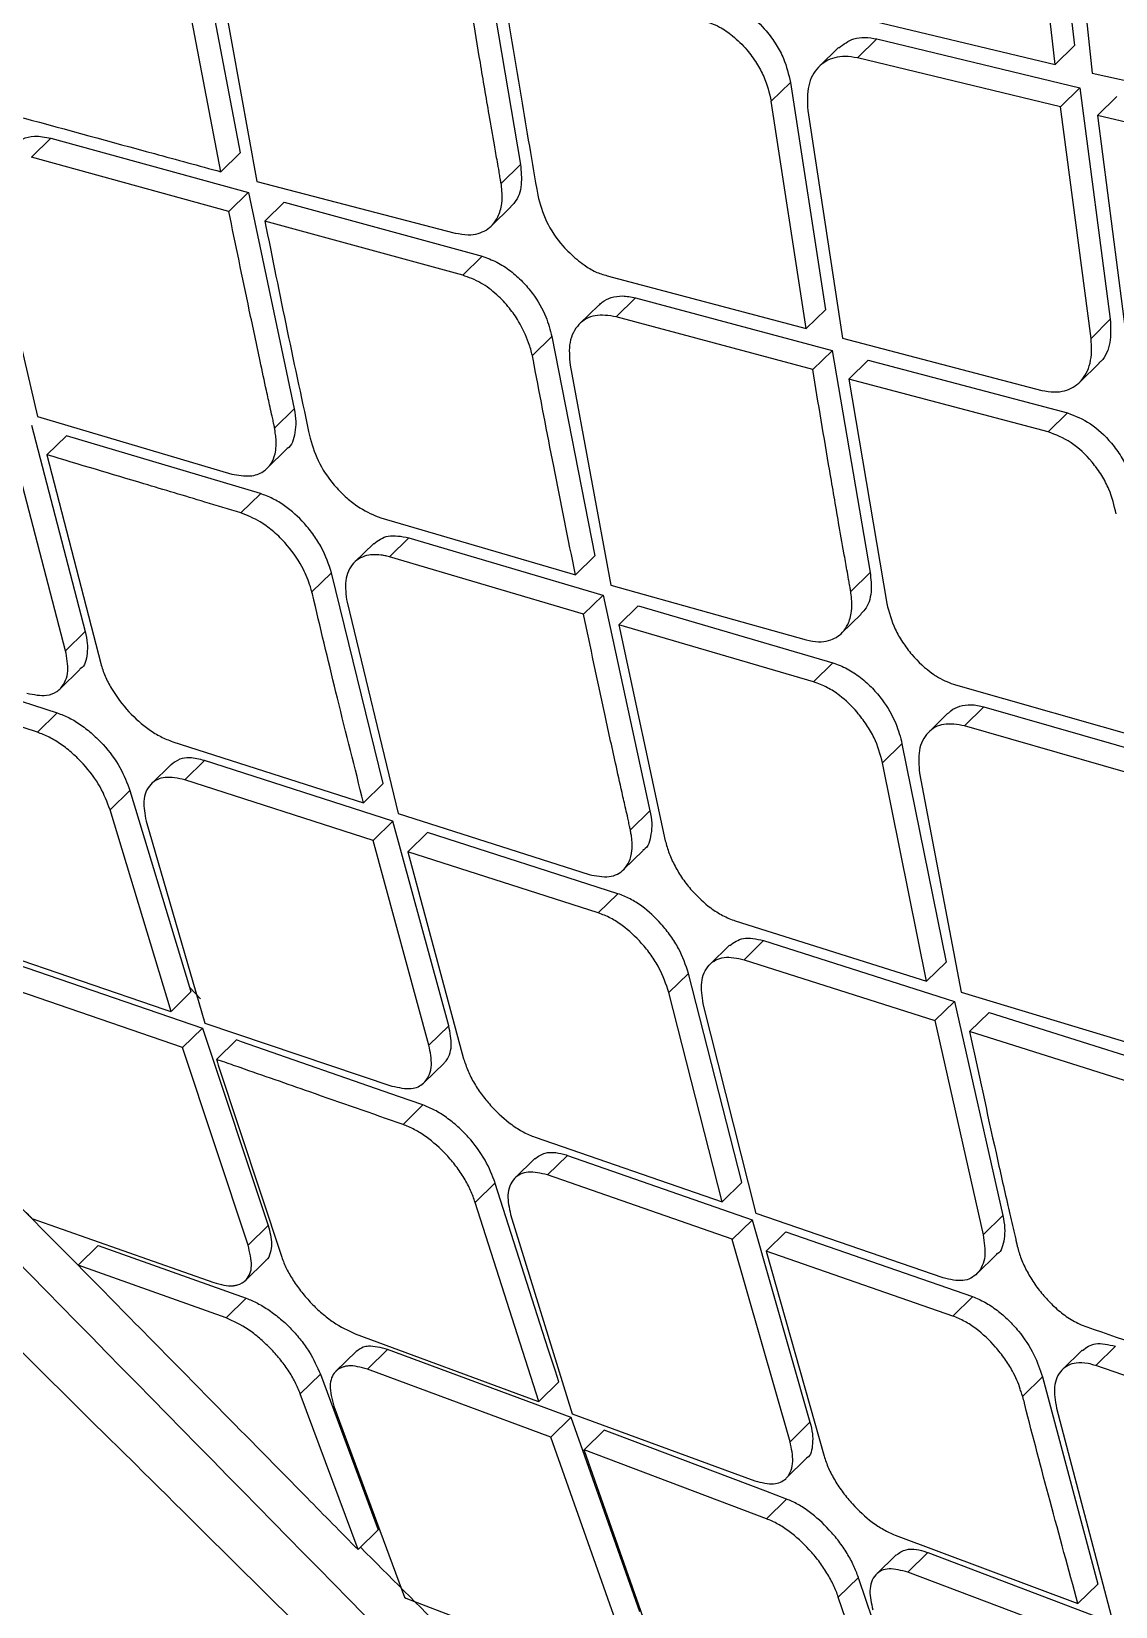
# Model space of a CAD drawing. Extents: x 525 to 613, y 487 to 635.
# Drawn here: x 602.229 to 602.951, y 576.51 to 577.558 of the extents above; entities that cross this region are included whole.
import ezdxf

# ---------------------------------------------------------------- set-up
doc = ezdxf.new("R2010")
doc.units = 0
doc.header["$MEASUREMENT"] = 0
doc.layers.add('1', color=4, linetype='Continuous')
doc.layers.add('STD TEST', color=3, linetype='Continuous')

# ---------------------------------------------------------------- blocks, each defined once
blk = doc.blocks.new('2023 VANGUARD')
at = {"layer": '1', "color": 3, "linetype": 'Continuous', "lineweight": 25}
for p, q in [((33.9455, -14.9858), (33.9638, -15.1419)), ((33.951, -15.1545), (33.9326, -14.9984)), ((33.9589, -15.0037), (33.9756, -15.1603)), ((33.3802, -15.0668), (33.4083, -15.2134)), ((33.5699, -15.0732), (33.5949, -15.2212)), ((33.3954, -15.226), (33.3673, -15.0794)), ((33.3928, -15.0855), (33.4194, -15.2325)), ((33.8154, -15.1223), (33.9509, -15.1545)), ((33.8192, -15.1502), (33.8321, -15.1376)), ((33.8321, -15.1376), (33.9673, -15.1701)), ((33.8066, -15.1433), (33.7938, -15.1559)), ((33.951, -15.1545), (33.9638, -15.1419)), ((33.9544, -15.1827), (33.8192, -15.1502)), ((33.9756, -15.1603), (34.112, -15.1904)), ((33.7618, -15.1791), (33.7747, -15.1666)), ((33.7747, -15.1665), (33.798, -15.3178)), ((33.9544, -15.1827), (33.9673, -15.1701)), ((33.9673, -15.1701), (33.9876, -15.3242)), ((33.7851, -15.3304), (33.7618, -15.1791)), ((33.9791, -15.1885), (33.992, -15.1759)), ((33.7862, -15.1852), (33.8092, -15.3368)), ((33.9748, -15.3369), (33.9544, -15.1827)), ((34.1149, -15.2204), (33.9791, -15.1885)), ((33.9791, -15.1885), (33.9991, -15.343)), ((33.2693, -15.2162), (33.2822, -15.2036)), ((33.2822, -15.2036), (33.4137, -15.2397)), ((33.4007, -15.2524), (33.2693, -15.2162)), ((33.3954, -15.226), (33.4083, -15.2134)), ((33.582, -15.2338), (33.5949, -15.2212)), ((33.4194, -15.2325), (33.5515, -15.2668)), ((33.4007, -15.2524), (33.4136, -15.2398)), ((33.4137, -15.2397), (33.4442, -15.3839)), ((33.2402, -15.2473), (33.2733, -15.389)), ((33.4247, -15.2589), (33.4376, -15.2463)), ((33.4376, -15.2463), (33.5693, -15.2822)), ((33.5755, -15.262), (33.5885, -15.2493)), ((33.5564, -15.2949), (33.4247, -15.2589)), ((33.5564, -15.2949), (33.5692, -15.2823)), ((33.6526, -15.2952), (33.7851, -15.3304)), ((33.647, -15.3147), (33.6342, -15.3272)), ((33.6586, -15.3225), (33.6715, -15.3099)), ((33.6715, -15.3099), (33.8024, -15.345)), ((33.7851, -15.3304), (33.798, -15.3178)), ((33.7895, -15.3577), (33.6586, -15.3225)), ((33.9876, -15.3242), (33.9748, -15.3369)), ((33.6157, -15.3357), (33.6028, -15.3483)), ((33.6157, -15.3357), (33.6444, -15.4817)), ((33.8092, -15.3368), (33.9421, -15.3715)), ((33.7895, -15.3577), (33.8024, -15.3451)), ((33.8024, -15.345), (33.8277, -15.4927)), ((33.6279, -15.3548), (33.655, -15.5012)), ((33.8136, -15.3641), (33.8265, -15.3515)), ((33.8265, -15.3515), (33.9591, -15.3865)), ((33.9671, -15.3662), (33.9801, -15.3535)), ((33.9462, -15.3991), (33.8136, -15.3641)), ((33.8136, -15.3641), (33.8388, -15.5134)), ((33.2733, -15.389), (33.4027, -15.4272)), ((33.4312, -15.3966), (33.4442, -15.3839)), ((33.9462, -15.3991), (33.9591, -15.3865)), ((33.2692, -15.3947), (33.305, -15.532)), ((33.2796, -15.4144), (33.2926, -15.4017)), ((33.4217, -15.4402), (33.2926, -15.4017)), ((33.292, -15.5448), (33.2562, -15.4075)), ((33.4263, -15.4233), (33.4391, -15.4107)), ((33.2796, -15.4144), (33.3155, -15.5534)), ((33.4087, -15.453), (33.4217, -15.4403)), ((33.5018, -15.4563), (33.6315, -15.4943)), ((33.4972, -15.4734), (33.4842, -15.4861)), ((33.5076, -15.4823), (33.5205, -15.4696)), ((33.5205, -15.4696), (33.6498, -15.5079)), ((33.6369, -15.5206), (33.5076, -15.4823)), ((33.6315, -15.4943), (33.6444, -15.4817)), ((33.469, -15.4929), (33.456, -15.5056)), ((33.5035, -15.6332), (33.469, -15.4929)), ((33.8148, -15.5053), (33.8277, -15.4927)), ((33.655, -15.5012), (33.785, -15.5376)), ((33.4794, -15.5126), (33.5135, -15.6533)), ((33.6369, -15.5206), (33.6498, -15.508)), ((33.6499, -15.5079), (33.6811, -15.6514)), ((33.6733, -15.5149), (33.6604, -15.5275)), ((33.6734, -15.5149), (33.8029, -15.5529)), ((33.79, -15.5656), (33.6604, -15.5275)), ((33.6604, -15.5275), (33.6913, -15.6713)), ((33.8086, -15.5332), (33.8217, -15.5204)), ((33.292, -15.5448), (33.305, -15.532)), ((33.1598, -15.5452), (33.2864, -15.5862)), ((33.2732, -15.5991), (33.1467, -15.5581)), ((33.2883, -15.5702), (33.3014, -15.5574)), ((33.79, -15.5656), (33.8029, -15.5529)), ((33.8845, -15.5676), (34.015, -15.6047)), ((33.2733, -15.599), (33.2864, -15.5862)), ((33.8795, -15.5865), (33.8667, -15.5991)), ((33.8906, -15.5948), (33.9035, -15.5822)), ((33.9035, -15.5822), (34.0324, -15.6193)), ((34.0195, -15.632), (33.8906, -15.5948)), ((33.3634, -15.6054), (33.4904, -15.646)), ((33.836, -15.6195), (33.8489, -15.6068)), ((33.8489, -15.6068), (33.8783, -15.7521)), ((33.3622, -15.6206), (33.3491, -15.6335)), ((33.3714, -15.6307), (33.3845, -15.6179)), ((33.51, -15.6584), (33.3845, -15.6179)), ((33.8653, -15.7649), (33.836, -15.6195)), ((33.4969, -15.6712), (33.3714, -15.6307)), ((33.8606, -15.6264), (33.8884, -15.7721)), ((33.3348, -15.6378), (33.3216, -15.6507)), ((33.3348, -15.6378), (33.3745, -15.7689)), ((33.4904, -15.646), (33.5035, -15.6332)), ((33.3622, -15.785), (33.3216, -15.6507)), ((33.5135, -15.6533), (33.6406, -15.6938)), ((33.6811, -15.6514), (33.6681, -15.6641)), ((33.3456, -15.6582), (33.3848, -15.7928)), ((33.4969, -15.6712), (33.51, -15.6584)), ((33.5471, -15.7945), (33.51, -15.6584)), ((33.5339, -15.8074), (33.4969, -15.6712)), ((33.5199, -15.6786), (33.533, -15.6658)), ((33.6598, -15.7066), (33.533, -15.6658)), ((33.6467, -15.7194), (33.5199, -15.6786)), ((33.5199, -15.6786), (33.557, -15.8164)), ((33.6634, -15.6905), (33.6765, -15.6778)), ((33.6467, -15.7194), (33.6597, -15.7066)), ((33.3004, -15.9538), (33.0641, -15.7175)), ((33.7379, -15.7247), (33.8653, -15.7649)), ((33.2373, -15.7424), (33.3581, -15.7836)), ((33.734, -15.7409), (33.721, -15.7537)), ((33.7438, -15.7505), (33.7568, -15.7377)), ((33.7568, -15.7377), (33.8838, -15.7783)), ((33.2585, -15.7532), (33.3832, -15.7961)), ((33.7438, -15.7505), (33.8708, -15.791)), ((33.8653, -15.7649), (33.8783, -15.7521)), ((33.3699, -15.809), (33.2452, -15.7662)), ((33.6936, -15.7724), (33.7067, -15.7596)), ((33.7423, -15.8987), (33.7067, -15.7596)), ((33.3755, -15.772), (33.3622, -15.7849)), ((33.3745, -15.7689), (33.3755, -15.772)), ((33.3818, -15.7765), (33.3745, -15.7689)), ((33.7292, -15.9116), (33.6936, -15.7724)), ((33.8838, -15.7783), (33.8708, -15.791)), ((33.8839, -15.7783), (33.916, -15.9208)), ((33.8884, -15.7721), (34.0162, -15.8107)), ((33.3581, -15.7836), (33.3621, -15.785)), ((33.7518, -15.9194), (33.7166, -15.7798)), ((33.8939, -15.7983), (33.9069, -15.7856)), ((33.907, -15.7856), (34.0343, -15.8258)), ((33.3699, -15.809), (33.3832, -15.7961)), ((33.3832, -15.7961), (33.4268, -15.9274)), ((33.3848, -15.7928), (33.5093, -15.8346)), ((33.5339, -15.8074), (33.5471, -15.7945)), ((33.8708, -15.791), (33.903, -15.9336)), ((34.0213, -15.8386), (33.8939, -15.7983)), ((33.4135, -15.9405), (33.3699, -15.809)), ((33.4058, -15.8039), (33.3925, -15.8169)), ((33.4091, -15.8051), (33.4058, -15.8039)), ((33.5137, -15.8416), (33.4091, -15.8051)), ((33.3937, -15.8207), (33.4359, -15.9485)), ((33.5308, -15.8322), (33.544, -15.8193)), ((33.5299, -15.8472), (33.5137, -15.8416)), ((33.5167, -15.8602), (33.5299, -15.8472)), ((33.6046, -15.8686), (33.7292, -15.9116)), ((33.6044, -15.8829), (33.5912, -15.8959)), ((33.6129, -15.8937), (33.6261, -15.8808)), ((33.6261, -15.8808), (33.7491, -15.9237)), ((33.7359, -15.9366), (33.6129, -15.8938)), ((33.5647, -15.9121), (33.578, -15.8991)), ((33.6133, -16.0098), (33.5781, -15.8994)), ((33.7292, -15.9116), (33.7423, -15.8988)), ((33.6071, -16.0446), (33.5647, -15.9121)), ((33.2696, -15.9228), (33.3906, -15.9655)), ((33.5883, -15.9201), (33.6292, -16.0529)), ((33.7491, -15.9238), (33.7359, -15.9367)), ((33.7491, -15.9237), (33.7876, -16.0584)), ((33.8764, -15.9623), (33.7518, -15.9194)), ((33.916, -15.9208), (33.903, -15.9336)), ((33.4135, -15.9405), (33.4268, -15.9274)), ((33.7585, -15.9445), (33.7716, -15.9316)), ((33.7716, -15.9316), (33.8959, -15.9748)), ((33.3004, -15.9539), (33.3137, -15.9408)), ((33.3137, -15.9408), (33.4123, -15.9759)), ((33.7744, -16.0714), (33.7359, -15.9367)), ((33.7585, -15.9445), (33.797, -16.0809)), ((33.8827, -15.9877), (33.7585, -15.9445)), ((33.8987, -15.9596), (33.9118, -15.9468)), ((33.3989, -15.989), (33.3004, -15.9539)), ((33.4117, -15.964), (33.4251, -15.9509)), ((33.4123, -15.9759), (33.3989, -15.989)), ((33.8827, -15.9877), (33.8959, -15.9749)), ((33.4848, -15.9995), (33.6063, -16.0443)), ((33.6182, -16.0245), (33.6133, -16.0098)), ((33.978, -16.0207), (33.9911, -16.0078)), ((33.4854, -16.0113), (33.472, -16.0244)), ((33.493, -16.0231), (33.5064, -16.01)), ((33.6286, -16.0553), (33.5064, -16.01)), ((33.9688, -16.0104), (33.9557, -16.0233)), ((33.4483, -16.0396), (33.4617, -16.0264)), ((33.4617, -16.0264), (33.5002, -16.13)), ((33.6152, -16.0684), (33.493, -16.0231)), ((33.6205, -16.0315), (33.6182, -16.0245)), ((33.9424, -16.0282), (33.9293, -16.0411)), ((33.9424, -16.0282), (33.9794, -16.1661)), ((34.1026, -16.0636), (33.978, -16.0207)), ((33.4867, -16.1432), (33.4483, -16.0396)), ((33.6071, -16.0446), (33.6205, -16.0315)), ((33.4706, -16.0477), (33.5177, -16.1748)), ((33.6063, -16.0443), (33.6071, -16.0446)), ((33.9518, -16.049), (33.9882, -16.1873)), ((33.6152, -16.0684), (33.6285, -16.0553)), ((33.6743, -16.1846), (33.6286, -16.0552)), ((33.6292, -16.0529), (33.751, -16.0974)), ((33.7744, -16.0714), (33.7876, -16.0584)), ((33.6608, -16.1978), (33.6152, -16.0684)), ((33.6506, -16.0636), (33.6372, -16.0767)), ((33.6578, -16.0663), (33.6506, -16.0636)), ((33.7583, -16.1043), (33.6578, -16.0663)), ((33.6374, -16.0772), (33.6372, -16.0767)), ((33.7587, -16.1227), (33.6372, -16.0767)), ((33.6374, -16.0772), (33.6827, -16.2063)), ((33.7718, -16.0957), (33.7852, -16.0826)), ((33.7721, -16.1096), (33.7583, -16.1043)), ((33.7587, -16.1227), (33.7721, -16.1096)), ((33.4867, -16.1432), (33.5001, -16.13)), ((33.8443, -16.1335), (33.9661, -16.1791)), ((33.8528, -16.1583), (33.8662, -16.1452)), ((33.8662, -16.1452), (33.9864, -16.1908)), ((33.8451, -16.1467), (33.8318, -16.1597)), ((33.8199, -16.1617), (33.8065, -16.1748)), ((33.8202, -16.1627), (33.8199, -16.1617)), ((33.8572, -16.2714), (33.8202, -16.1627)), ((33.9731, -16.2038), (33.8528, -16.1583)), ((33.9661, -16.1791), (33.9794, -16.1661)), ((33.5177, -16.1748), (33.5185, -16.1756)), ((33.5185, -16.1756), (33.6393, -16.2215)), ((33.8501, -16.3029), (33.8065, -16.1748))]:
    blk.add_line(p, q, dxfattribs=at)
for points, knots in [([(26.8663, -9.7116), (26.937, -9.7812), (27.0812, -9.923), (27.2872, -10.1253), (27.4722, -10.3069), (27.6216, -10.4534), (27.7474, -10.5767), (27.8647, -10.6918), (27.9896, -10.8141), (28.1434, -10.965), (28.3305, -11.1483), (28.5539, -11.3673), (28.7978, -11.6064), (29.1727, -11.974), (29.664, -12.4562), (30.258, -13.0407), (30.9241, -13.6973), (31.6654, -14.4298), (32.3021, -15.0605), (32.756, -15.5099), (33.0391, -15.7902), (33.347, -16.0949), (33.6662, -16.4106), (33.8829, -16.6245), (33.9883, -16.7285)], [0, 0, 0, 0, 0.029767, 0.060688, 0.086611, 0.107534, 0.123455, 0.139475, 0.15683, 0.175896, 0.204115, 0.235405, 0.26976, 0.306593, 0.392938, 0.476282, 0.556631, 0.673578, 0.789035, 0.825555, 0.865273, 0.90861, 0.955567, 1, 1, 1, 1]), ([(33.9893, -16.6933), (33.9889, -16.6929), (33.9856, -16.6895), (33.9746, -16.6784), (33.9354, -16.6386), (33.7891, -16.4902), (33.2206, -15.9119), (32.0987, -14.7662), (31.072, -13.7471), (30.4807, -13.1602)], [0, 0, 0, 0, 0.000353, 0.002828, 0.009436, 0.033986, 0.128384, 0.498019, 1, 1, 1, 1]), ([(33.582, -15.2338), (33.5819, -15.2329), (33.5816, -15.2315), (33.5811, -15.2288), (33.5805, -15.2248), (33.5792, -15.2178), (33.577, -15.2052), (33.5732, -15.1832), (33.5663, -15.1425), (33.5607, -15.1084), (33.5571, -15.0858)], [0, 0, 0, 0, 0.017104, 0.030497, 0.054545, 0.09754, 0.174389, 0.310931, 0.545091, 1, 1, 1, 1]), ([(33.5815, -15.0919), (33.586, -15.1201), (33.5923, -15.1592), (33.6008, -15.209), (33.6045, -15.2307), (33.6064, -15.2416)], [0, 0, 0, 0, 0.562661, 0.781761, 1, 1, 1, 1]), ([(33.7289, -15.1125), (33.7292, -15.1125), (33.73, -15.1128), (33.7329, -15.1136), (33.7387, -15.116), (33.7482, -15.1217), (33.7578, -15.1307), (33.7652, -15.1411), (33.7715, -15.1527), (33.7734, -15.1612), (33.7747, -15.1665)], [0, 0, 0, 0, 0.014372, 0.042569, 0.140352, 0.293177, 0.500762, 0.644581, 0.775864, 1, 1, 1, 1]), ([(33.716, -15.1251), (33.7198, -15.1264), (33.7266, -15.1286), (33.7368, -15.1357), (33.7453, -15.1439), (33.7521, -15.1534), (33.7585, -15.1649), (33.7605, -15.1736), (33.7618, -15.1791)], [0, 0, 0, 0, 0.184609, 0.326069, 0.500033, 0.638532, 0.76817, 1, 1, 1, 1]), ([(33.8069, -15.1436), (33.81, -15.1412), (33.8149, -15.1373), (33.8241, -15.1362), (33.8294, -15.1371), (33.8321, -15.1376)], [0, 0, 0, 0, 0.461687, 0.729026, 1, 1, 1, 1]), ([(33.8192, -15.1502), (33.8165, -15.1497), (33.8112, -15.1488), (33.8019, -15.1501), (33.7924, -15.1556), (33.7855, -15.1681), (33.7859, -15.1795), (33.7862, -15.1852)], [0, 0, 0, 0, 0.13331, 0.261328, 0.500606, 0.747512, 1, 1, 1, 1]), ([(33.2637, -15.1901), (33.2928, -15.198), (33.3368, -15.21), (33.3807, -15.222), (33.3954, -15.226)], [0, 0, 0, 0, 0.664013, 1, 1, 1, 1]), ([(33.2588, -15.2084), (33.2602, -15.2069), (33.2633, -15.2035), (33.2716, -15.2017), (33.2785, -15.2029), (33.2822, -15.2036)], [0, 0, 0, 0, 0.272534, 0.605357, 1, 1, 1, 1]), ([(33.5949, -15.2212), (33.5953, -15.2258), (33.5962, -15.2355), (33.593, -15.2447), (33.5893, -15.2482), (33.5884, -15.2491)], [0, 0, 0, 0, 0.401733, 0.855727, 1, 1, 1, 1]), ([(33.5515, -15.2668), (33.5544, -15.2673), (33.5598, -15.2683), (33.5686, -15.2671), (33.5755, -15.2629), (33.5804, -15.2556), (33.5827, -15.2479), (33.5828, -15.2402), (33.5822, -15.2354), (33.582, -15.2338)], [0, 0, 0, 0, 0.145691, 0.274264, 0.501432, 0.626169, 0.791714, 0.930282, 1, 1, 1, 1]), ([(33.6064, -15.2416), (33.6079, -15.2474), (33.6111, -15.2592), (33.6214, -15.2741), (33.6307, -15.2831), (33.6381, -15.2887), (33.6447, -15.2929), (33.65, -15.2945), (33.6526, -15.2952)], [0, 0, 0, 0, 0.249215, 0.49895, 0.665392, 0.748854, 0.87491, 1, 1, 1, 1]), ([(33.4312, -15.3966), (33.4311, -15.3961), (33.431, -15.3953), (33.4306, -15.3939), (33.4302, -15.3917), (33.4293, -15.3879), (33.4278, -15.381), (33.4251, -15.3688), (33.4205, -15.3473), (33.4121, -15.3076), (33.4052, -15.2743), (33.4007, -15.2524)], [0, 0, 0, 0, 0.0096184, 0.0171074, 0.0305018, 0.0545539, 0.0975548, 0.174419, 0.3110274, 0.5463034, 1, 1, 1, 1]), ([(33.4247, -15.2589), (33.4296, -15.2833), (33.4394, -15.3317), (33.4497, -15.3796), (33.4548, -15.4034)], [0, 0, 0, 0, 0.502953, 1, 1, 1, 1]), ([(33.5693, -15.2822), (33.5725, -15.2834), (33.5789, -15.2856), (33.5881, -15.2916), (33.5962, -15.2988), (33.6047, -15.3088), (33.6121, -15.3216), (33.6146, -15.3313), (33.6157, -15.3357)], [0, 0, 0, 0, 0.160563, 0.310984, 0.451272, 0.581442, 0.810576, 1, 1, 1, 1]), ([(33.6028, -15.3483), (33.6021, -15.3455), (33.6, -15.3382), (33.5949, -15.327), (33.5874, -15.3162), (33.5789, -15.3072), (33.5682, -15.2991), (33.5604, -15.2963), (33.5564, -15.2949)], [0, 0, 0, 0, 0.123847, 0.331014, 0.466604, 0.623312, 0.80112, 1, 1, 1, 1]), ([(33.6472, -15.3149), (33.6479, -15.3141), (33.6501, -15.3118), (33.6553, -15.3095), (33.6628, -15.3082), (33.6685, -15.3093), (33.6715, -15.3099)], [0, 0, 0, 0, 0.121713, 0.399919, 0.692666, 1, 1, 1, 1]), ([(33.6586, -15.3225), (33.6537, -15.3218), (33.644, -15.3204), (33.6347, -15.3258), (33.6299, -15.3328), (33.6268, -15.3414), (33.6275, -15.3495), (33.6279, -15.3548)], [0, 0, 0, 0, 0.249498, 0.499195, 0.629277, 0.756242, 1, 1, 1, 1]), ([(33.9876, -15.3242), (33.9879, -15.3296), (33.9883, -15.3404), (33.9842, -15.3498), (33.9805, -15.3529), (33.98, -15.3533)], [0, 0, 0, 0, 0.453974, 0.926934, 1, 1, 1, 1]), ([(33.9421, -15.3715), (33.9448, -15.372), (33.9501, -15.373), (33.9593, -15.3718), (33.9686, -15.3664), (33.974, -15.3561), (33.9755, -15.3456), (33.975, -15.3398), (33.9748, -15.3369)], [0, 0, 0, 0, 0.136036, 0.264864, 0.50011, 0.746839, 0.872711, 1, 1, 1, 1]), ([(33.6315, -15.4943), (33.6266, -15.4703), (33.6172, -15.4238), (33.6082, -15.3766), (33.6038, -15.3535), (33.6037, -15.3531), (33.6034, -15.3515), (33.6032, -15.35), (33.6029, -15.3484), (33.6028, -15.3483), (33.6028, -15.3483), (33.6028, -15.3483)], [0, 0, 0, 0, 0.496888, 0.959878, 0.965951, 0.968106, 0.968368, 0.997832, 0.999363, 0.999924, 1, 1, 1, 1]), ([(33.8148, -15.5053), (33.8147, -15.5045), (33.8144, -15.503), (33.8139, -15.5003), (33.8132, -15.4964), (33.812, -15.4893), (33.8097, -15.4768), (33.8059, -15.4548), (33.7989, -15.4142), (33.7932, -15.3801), (33.7895, -15.3577)], [0, 0, 0, 0, 0.017087, 0.030465, 0.05449, 0.097448, 0.174249, 0.31076, 0.545379, 1, 1, 1, 1]), ([(33.4442, -15.3839), (33.4447, -15.3868), (33.4456, -15.3924), (33.4446, -15.4018), (33.4427, -15.4087), (33.4392, -15.4105), (33.439, -15.4106)], [0, 0, 0, 0, 0.254794, 0.501592, 0.970085, 1, 1, 1, 1]), ([(33.9591, -15.3865), (33.9642, -15.3885), (33.9745, -15.3925), (33.9869, -15.4042), (33.9949, -15.4153), (34.0011, -15.427), (34.0031, -15.4356), (34.0044, -15.4411)], [0, 0, 0, 0, 0.249716, 0.499286, 0.641156, 0.77203, 1, 1, 1, 1]), ([(33.4027, -15.4272), (33.4069, -15.428), (33.4148, -15.4294), (33.4236, -15.4262), (33.429, -15.4208), (33.4321, -15.4132), (33.4325, -15.4057), (33.4316, -15.3996), (33.4313, -15.3974), (33.4312, -15.3966)], [0, 0, 0, 0, 0.217149, 0.408058, 0.572656, 0.710894, 0.907606, 0.966764, 1, 1, 1, 1]), ([(33.9915, -15.4537), (33.9902, -15.4482), (33.9882, -15.4396), (33.982, -15.4279), (33.974, -15.4168), (33.9617, -15.4051), (33.9513, -15.4011), (33.9462, -15.3991)], [0, 0, 0, 0, 0.228429, 0.35919, 0.500717, 0.750178, 1, 1, 1, 1]), ([(33.4548, -15.4034), (33.4566, -15.4091), (33.4601, -15.4205), (33.4703, -15.4346), (33.4799, -15.4439), (33.49, -15.4515), (33.4972, -15.4545), (33.5018, -15.4564)], [0, 0, 0, 0, 0.249585, 0.499556, 0.637828, 0.767434, 1, 1, 1, 1]), ([(33.4087, -15.453), (33.4007, -15.4506), (33.3792, -15.4442), (33.3362, -15.4313), (33.3011, -15.4209), (33.2796, -15.4144)], [0, 0, 0, 0, 0.185472, 0.500001, 1, 1, 1, 1]), ([(33.469, -15.4929), (33.4672, -15.4873), (33.4645, -15.4789), (33.4574, -15.4679), (33.4495, -15.4579), (33.4399, -15.4494), (33.4298, -15.4432), (33.4244, -15.4412), (33.4217, -15.4402)], [0, 0, 0, 0, 0.246122, 0.372299, 0.500372, 0.730426, 0.860366, 1, 1, 1, 1]), ([(33.456, -15.5056), (33.4559, -15.5054), (33.4557, -15.5049), (33.4553, -15.5033), (33.4537, -15.498), (33.4491, -15.487), (33.44, -15.4744), (33.43, -15.4649), (33.4199, -15.4576), (33.413, -15.4547), (33.4087, -15.453)], [0, 0, 0, 0, 0.009122, 0.024533, 0.074527, 0.251182, 0.500258, 0.650088, 0.783386, 1, 1, 1, 1]), ([(33.4973, -15.4736), (33.5002, -15.4714), (33.5062, -15.467), (33.5156, -15.4687), (33.5205, -15.4696)], [0, 0, 0, 0, 0.481489, 1, 1, 1, 1]), ([(33.5076, -15.4823), (33.507, -15.4822), (33.5055, -15.4818), (33.5007, -15.4808), (33.4923, -15.4807), (33.4845, -15.4847), (33.4801, -15.4916), (33.4776, -15.4999), (33.4787, -15.5076), (33.4794, -15.5126)], [0, 0, 0, 0, 0.027526, 0.078466, 0.25015, 0.499437, 0.63601, 0.765084, 1, 1, 1, 1]), ([(33.8277, -15.4927), (33.8282, -15.4971), (33.8291, -15.5067), (33.8261, -15.5159), (33.8224, -15.5194), (33.8215, -15.5203)], [0, 0, 0, 0, 0.393912, 0.84546, 1, 1, 1, 1]), ([(33.4904, -15.646), (33.4846, -15.6229), (33.4733, -15.5782), (33.4624, -15.5328), (33.4572, -15.5106), (33.4571, -15.5102), (33.4571, -15.5101), (33.4567, -15.5087), (33.4564, -15.5072), (33.456, -15.5057), (33.456, -15.5056), (33.456, -15.5056), (33.456, -15.5056)], [0, 0, 0, 0, 0.496892, 0.960008, 0.966049, 0.967674, 0.968282, 0.968368, 0.997884, 0.999402, 0.999936, 1, 1, 1, 1]), ([(33.785, -15.5376), (33.7879, -15.5382), (33.7932, -15.5393), (33.8019, -15.5381), (33.8086, -15.5342), (33.8134, -15.527), (33.8156, -15.5193), (33.8155, -15.5117), (33.815, -15.5069), (33.8148, -15.5053)], [0, 0, 0, 0, 0.14832, 0.27738, 0.501813, 0.626498, 0.792148, 0.930739, 1, 1, 1, 1]), ([(33.8388, -15.5134), (33.8403, -15.5192), (33.8426, -15.5278), (33.8492, -15.5393), (33.8572, -15.55), (33.8645, -15.5567), (33.8695, -15.5602), (33.8695, -15.5602), (33.8695, -15.5602), (33.8696, -15.5602), (33.8699, -15.5605), (33.8711, -15.5613), (33.876, -15.5645), (33.8808, -15.5662), (33.8845, -15.5676)], [0, 0, 0, 0, 0.242504, 0.369585, 0.500178, 0.749148, 0.749183, 0.749248, 0.749469, 0.750276, 0.753349, 0.765333, 0.812636, 1, 1, 1, 1]), ([(33.6681, -15.6641), (33.668, -15.6636), (33.6678, -15.6628), (33.6675, -15.6614), (33.667, -15.6593), (33.6662, -15.6554), (33.6646, -15.6486), (33.6619, -15.6364), (33.6571, -15.615), (33.6485, -15.5756), (33.6415, -15.5424), (33.6369, -15.5206)], [0, 0, 0, 0, 0.00961, 0.017093, 0.030477, 0.054511, 0.097482, 0.174308, 0.310905, 0.546663, 1, 1, 1, 1]), ([(33.305, -15.532), (33.3056, -15.5347), (33.3068, -15.54), (33.3063, -15.5489), (33.3049, -15.5554), (33.3015, -15.557), (33.3012, -15.5572)], [0, 0, 0, 0, 0.248369, 0.491397, 0.960424, 1, 1, 1, 1]), ([(33.2662, -15.5731), (33.2708, -15.574), (33.2785, -15.5756), (33.2854, -15.5728), (33.2895, -15.5693), (33.2922, -15.5648), (33.2942, -15.5569), (33.2928, -15.5495), (33.292, -15.5448)], [0, 0, 0, 0, 0.248694, 0.413885, 0.499183, 0.640335, 0.770957, 1, 1, 1, 1]), ([(33.3154, -15.5534), (33.3163, -15.5562), (33.318, -15.5616), (33.3238, -15.5727), (33.3335, -15.5857), (33.3455, -15.5962), (33.3556, -15.6024), (33.3607, -15.6044), (33.3634, -15.6054)], [0, 0, 0, 0, 0.128064, 0.254224, 0.50057, 0.73425, 0.863182, 1, 1, 1, 1]), ([(33.8029, -15.5529), (33.8061, -15.554), (33.8122, -15.5563), (33.8213, -15.5623), (33.8292, -15.5695), (33.8376, -15.5795), (33.8452, -15.5924), (33.8478, -15.6023), (33.8489, -15.6068)], [0, 0, 0, 0, 0.157975, 0.30652, 0.445656, 0.575413, 0.805979, 1, 1, 1, 1]), ([(33.836, -15.6195), (33.8344, -15.6139), (33.8321, -15.6053), (33.8254, -15.5939), (33.8179, -15.584), (33.8089, -15.5754), (33.7989, -15.5688), (33.7931, -15.5667), (33.79, -15.5656)], [0, 0, 0, 0, 0.23974, 0.367378, 0.499977, 0.710656, 0.845591, 1, 1, 1, 1]), ([(33.2864, -15.5862), (33.2891, -15.5872), (33.2943, -15.5892), (33.3023, -15.5941), (33.31, -15.6002), (33.3193, -15.6093), (33.329, -15.6225), (33.3329, -15.6328), (33.3348, -15.6378)], [0, 0, 0, 0, 0.135487, 0.267661, 0.396704, 0.522809, 0.765872, 1, 1, 1, 1]), ([(33.8797, -15.5867), (33.8803, -15.586), (33.8823, -15.5837), (33.8874, -15.5815), (33.8948, -15.5803), (33.9006, -15.5815), (33.9035, -15.5822)], [0, 0, 0, 0, 0.110113, 0.390519, 0.68713, 1, 1, 1, 1]), ([(33.3216, -15.6507), (33.3197, -15.6456), (33.3158, -15.6353), (33.306, -15.6222), (33.2967, -15.613), (33.289, -15.607), (33.281, -15.6021), (33.2758, -15.6001), (33.2732, -15.5991)], [0, 0, 0, 0, 0.235285, 0.478666, 0.604649, 0.733396, 0.865115, 1, 1, 1, 1]), ([(33.8906, -15.5948), (33.8858, -15.594), (33.8762, -15.5925), (33.8672, -15.5976), (33.8624, -15.6045), (33.8595, -15.613), (33.8602, -15.6211), (33.8606, -15.6264)], [0, 0, 0, 0, 0.249532, 0.499315, 0.63012, 0.75729, 1, 1, 1, 1]), ([(33.3845, -15.6179), (33.3811, -15.6171), (33.3751, -15.6156), (33.3674, -15.6168), (33.364, -15.6193), (33.3623, -15.6207)], [0, 0, 0, 0, 0.377207, 0.667029, 1, 1, 1, 1]), ([(33.3714, -15.6307), (33.3668, -15.6298), (33.3576, -15.6279), (33.3493, -15.6322), (33.3453, -15.6386), (33.3434, -15.6464), (33.3448, -15.6536), (33.3456, -15.6582)], [0, 0, 0, 0, 0.248853, 0.49858, 0.642422, 0.774049, 1, 1, 1, 1]), ([(33.6811, -15.6514), (33.6816, -15.6542), (33.6826, -15.6598), (33.6817, -15.6691), (33.68, -15.6758), (33.6765, -15.6775), (33.6763, -15.6776)], [0, 0, 0, 0, 0.253884, 0.500056, 0.968459, 1, 1, 1, 1]), ([(33.6406, -15.6938), (33.6452, -15.6947), (33.6545, -15.6966), (33.6631, -15.6919), (33.6676, -15.6852), (33.6695, -15.6779), (33.6693, -15.671), (33.6684, -15.6662), (33.6682, -15.6646), (33.6681, -15.6641)], [0, 0, 0, 0, 0.249744, 0.498453, 0.627679, 0.774881, 0.932441, 0.97742, 1, 1, 1, 1]), ([(33.6913, -15.6713), (33.6921, -15.6741), (33.6936, -15.6797), (33.6976, -15.6883), (33.7027, -15.6967), (33.7105, -15.7066), (33.7197, -15.7151), (33.7297, -15.7215), (33.7351, -15.7236), (33.7379, -15.7247)], [0, 0, 0, 0, 0.124493, 0.249328, 0.374685, 0.500715, 0.725444, 0.856581, 1, 1, 1, 1]), ([(33.7067, -15.7596), (33.7049, -15.7541), (33.7021, -15.7457), (33.695, -15.7346), (33.6871, -15.7246), (33.6777, -15.716), (33.6677, -15.7096), (33.6625, -15.7076), (33.6598, -15.7066)], [0, 0, 0, 0, 0.246342, 0.372404, 0.500279, 0.730548, 0.86046, 1, 1, 1, 1]), ([(33.6936, -15.7724), (33.6918, -15.7668), (33.689, -15.7585), (33.682, -15.7474), (33.674, -15.7374), (33.6646, -15.7288), (33.6547, -15.7224), (33.6494, -15.7204), (33.6467, -15.7194)], [0, 0, 0, 0, 0.246336, 0.372395, 0.500269, 0.730597, 0.860498, 1, 1, 1, 1]), ([(33.7342, -15.7411), (33.737, -15.7391), (33.7427, -15.7348), (33.752, -15.7367), (33.7568, -15.7377)], [0, 0, 0, 0, 0.481846, 1, 1, 1, 1]), ([(33.7166, -15.7798), (33.7158, -15.7749), (33.7147, -15.7672), (33.717, -15.759), (33.7212, -15.7524), (33.7299, -15.7476), (33.7392, -15.7495), (33.7438, -15.7505)], [0, 0, 0, 0, 0.234543, 0.363834, 0.500925, 0.750039, 1, 1, 1, 1]), ([(33.544, -15.8193), (33.5441, -15.8191), (33.5458, -15.8178), (33.5477, -15.8141), (33.5495, -15.8064), (33.548, -15.7991), (33.5471, -15.7945)], [0, 0, 0, 0, 0.032594, 0.306345, 0.558998, 1, 1, 1, 1]), ([(33.8939, -15.7983), (33.8997, -15.8253), (33.9081, -15.8641), (33.9179, -15.9076), (33.9223, -15.9267), (33.9242, -15.935), (33.9252, -15.939), (33.9255, -15.9405), (33.9257, -15.9413)], [0, 0, 0, 0, 0.562916, 0.80802, 0.915709, 0.967635, 0.983714, 1, 1, 1, 1]), ([(33.5093, -15.8346), (33.5138, -15.8356), (33.5223, -15.8375), (33.5286, -15.8344), (33.5323, -15.8307), (33.5345, -15.8271), (33.5363, -15.8193), (33.5348, -15.812), (33.5339, -15.8074)], [0, 0, 0, 0, 0.24874, 0.467815, 0.498983, 0.64064, 0.771449, 1, 1, 1, 1]), ([(33.3925, -15.8169), (33.3927, -15.8176), (33.3931, -15.8189), (33.3935, -15.8201), (33.3937, -15.8207)], [0, 0, 0, 0, 0.56, 1, 1, 1, 1]), ([(33.5167, -15.8602), (33.496, -15.853), (33.4599, -15.8404), (33.4198, -15.8264), (33.3995, -15.8193), (33.3943, -15.8175), (33.393, -15.8171), (33.3926, -15.8169), (33.3925, -15.8169), (33.3925, -15.8169)], [0, 0, 0, 0, 0.499999, 0.872872, 0.967154, 0.991257, 0.997548, 0.999747, 1, 1, 1, 1]), ([(33.557, -15.8164), (33.5579, -15.8191), (33.5597, -15.8245), (33.564, -15.8329), (33.5694, -15.841), (33.5776, -15.8507), (33.587, -15.8592), (33.597, -15.8656), (33.602, -15.8676), (33.6046, -15.8687)], [0, 0, 0, 0, 0.127985, 0.253954, 0.378197, 0.501113, 0.734392, 0.863203, 1, 1, 1, 1]), ([(33.578, -15.8991), (33.5761, -15.8941), (33.5721, -15.8839), (33.5624, -15.8707), (33.5532, -15.8615), (33.5456, -15.8554), (33.5376, -15.8503), (33.5325, -15.8483), (33.5299, -15.8472)], [0, 0, 0, 0, 0.23433, 0.477109, 0.603068, 0.732038, 0.864271, 1, 1, 1, 1]), ([(33.5647, -15.9121), (33.5638, -15.9094), (33.562, -15.9042), (33.5575, -15.8959), (33.5521, -15.8879), (33.5438, -15.8781), (33.5342, -15.8696), (33.5242, -15.8633), (33.5192, -15.8612), (33.5167, -15.8602)], [0, 0, 0, 0, 0.126592, 0.2521, 0.376884, 0.501305, 0.737044, 0.865156, 1, 1, 1, 1]), ([(33.6045, -15.883), (33.6066, -15.8815), (33.6103, -15.8788), (33.618, -15.8786), (33.6232, -15.8798), (33.6258, -15.8807), (33.6261, -15.8808)], [0, 0, 0, 0, 0.395332, 0.707044, 0.968089, 1, 1, 1, 1]), ([(33.6129, -15.8937), (33.6084, -15.8927), (33.5993, -15.8906), (33.5913, -15.8947), (33.5876, -15.9008), (33.5859, -15.9085), (33.5873, -15.9156), (33.5883, -15.9201)], [0, 0, 0, 0, 0.248777, 0.498666, 0.642828, 0.774535, 1, 1, 1, 1]), ([(33.2658, -15.9189), (33.2665, -15.9196), (33.2678, -15.9209), (33.2691, -15.9222), (33.2696, -15.9228)], [0, 0, 0, 0, 0.560001, 1, 1, 1, 1]), ([(33.916, -15.9208), (33.9166, -15.9236), (33.9176, -15.9292), (33.9168, -15.9384), (33.9152, -15.945), (33.9119, -15.9465), (33.9117, -15.9466)], [0, 0, 0, 0, 0.2531861, 0.4991609, 0.9690116, 1, 1, 1, 1]), ([(33.4268, -15.9274), (33.428, -15.9317), (33.4298, -15.9386), (33.4284, -15.9459), (33.4269, -15.9497), (33.4252, -15.9507), (33.425, -15.9508)], [0, 0, 0, 0, 0.426691, 0.685469, 0.974181, 1, 1, 1, 1]), ([(33.903, -15.9336), (33.9037, -15.9386), (33.9048, -15.9464), (33.9026, -15.9545), (33.8984, -15.9609), (33.89, -15.9655), (33.8809, -15.9634), (33.8764, -15.9623)], [0, 0, 0, 0, 0.235751, 0.364656, 0.500761, 0.749753, 1, 1, 1, 1]), ([(33.3906, -15.9655), (33.3952, -15.9667), (33.3999, -15.9679), (33.4038, -15.9675), (33.4049, -15.9674), (33.4082, -15.9667), (33.4134, -15.9635), (33.417, -15.955), (33.4146, -15.9453), (33.4135, -15.9405)], [0, 0, 0, 0, 0.24932, 0.257927, 0.273073, 0.322973, 0.500753, 0.751386, 1, 1, 1, 1]), ([(33.9257, -15.9413), (33.9265, -15.9441), (33.928, -15.9496), (33.9321, -15.9582), (33.9372, -15.9666), (33.9433, -15.9744), (33.9504, -15.9818), (33.9583, -15.9883), (33.9659, -15.9926), (33.9703, -15.9944), (33.9719, -15.995)], [0, 0, 0, 0, 0.124915, 0.249765, 0.374784, 0.50009, 0.622303, 0.766309, 0.912636, 1, 1, 1, 1]), ([(33.3004, -15.9539), (33.3314, -15.9855), (33.3822, -16.037), (33.4443, -16.1002), (33.4754, -16.1317), (33.4867, -16.1432)], [0, 0, 0, 0, 0.500001, 0.817976, 1, 1, 1, 1]), ([(33.4359, -15.9485), (33.4369, -15.9511), (33.4388, -15.9561), (33.4435, -15.9641), (33.4491, -15.9719), (33.4556, -15.9794), (33.4627, -15.9861), (33.4727, -15.9939), (33.48, -15.9973), (33.4848, -15.9995)], [0, 0, 0, 0, 0.128334, 0.251119, 0.376293, 0.500399, 0.62351, 0.749639, 1, 1, 1, 1]), ([(33.4123, -15.9759), (33.4148, -15.9769), (33.4197, -15.9789), (33.4275, -15.9837), (33.4352, -15.9895), (33.4424, -15.9963), (33.4488, -16.0037), (33.4562, -16.014), (33.4595, -16.0215), (33.4617, -16.0264)], [0, 0, 0, 0, 0.130869, 0.259341, 0.385778, 0.51056, 0.634081, 0.75675, 1, 1, 1, 1]), ([(33.8959, -15.9748), (33.8986, -15.976), (33.904, -15.9781), (33.9121, -15.9836), (33.9198, -15.9901), (33.9286, -15.9998), (33.9374, -16.0131), (33.9408, -16.0233), (33.9424, -16.0282)], [0, 0, 0, 0, 0.143059, 0.28071, 0.413088, 0.540348, 0.779111, 1, 1, 1, 1]), ([(33.9293, -16.0411), (33.9291, -16.0406), (33.9285, -16.0392), (33.9269, -16.0335), (33.9234, -16.0255), (33.9175, -16.0161), (33.9096, -16.006), (33.9003, -15.9974), (33.8905, -15.9909), (33.8854, -15.9888), (33.8827, -15.9877)], [0, 0, 0, 0, 0.024728, 0.074704, 0.251022, 0.374298, 0.500839, 0.731252, 0.860905, 1, 1, 1, 1]), ([(33.4483, -16.0396), (33.4473, -16.037), (33.4452, -16.0319), (33.4404, -16.0239), (33.4348, -16.0162), (33.4283, -16.009), (33.4211, -16.0023), (33.4111, -15.9945), (33.4038, -15.9912), (33.3989, -15.989)], [0, 0, 0, 0, 0.129501, 0.255778, 0.379259, 0.5004, 0.623638, 0.749666, 1, 1, 1, 1]), ([(33.9719, -15.995), (33.998, -16.0039), (34.0397, -16.0181), (34.0813, -16.0323), (34.0968, -16.0376)], [0, 0, 0, 0, 0.628052, 1, 1, 1, 1]), ([(33.5064, -16.01), (33.5019, -16.0088), (33.4958, -16.0073), (33.4892, -16.0085), (33.487, -16.0103), (33.4855, -16.0114)], [0, 0, 0, 0, 0.51558, 0.689314, 1, 1, 1, 1]), ([(33.969, -16.0106), (33.9717, -16.0087), (33.9772, -16.0046), (33.9864, -16.0067), (33.9911, -16.0078)], [0, 0, 0, 0, 0.482391, 1, 1, 1, 1]), ([(33.978, -16.0207), (33.9762, -16.0202), (33.9716, -16.0188), (33.9631, -16.0185), (33.9559, -16.022), (33.9519, -16.0285), (33.9497, -16.0365), (33.951, -16.0441), (33.9518, -16.049)], [0, 0, 0, 0, 0.09197, 0.250204, 0.49973, 0.637344, 0.766683, 1, 1, 1, 1]), ([(33.493, -16.0231), (33.4885, -16.0219), (33.4834, -16.0205), (33.4787, -16.0211), (33.4754, -16.0219), (33.4704, -16.025), (33.4669, -16.0334), (33.4694, -16.0429), (33.4706, -16.0477)], [0, 0, 0, 0, 0.249121, 0.28052, 0.332977, 0.500688, 0.751406, 1, 1, 1, 1]), ([(33.9661, -16.1791), (33.9599, -16.1564), (33.9478, -16.1126), (33.9361, -16.0679), (33.9305, -16.046), (33.9304, -16.0456), (33.9304, -16.0455), (33.9301, -16.0441), (33.9297, -16.0427), (33.9293, -16.0412), (33.9293, -16.0411), (33.9293, -16.0411), (33.9293, -16.0411)], [0, 0, 0, 0, 0.496568, 0.960003, 0.96604, 0.967652, 0.968247, 0.968328, 0.99788, 0.9994, 0.999936, 1, 1, 1, 1]), ([(33.7876, -16.0584), (33.7883, -16.061), (33.7896, -16.0662), (33.7894, -16.0748), (33.7883, -16.081), (33.7852, -16.0823), (33.785, -16.0824)], [0, 0, 0, 0, 0.246794, 0.489462, 0.962052, 1, 1, 1, 1]), ([(33.751, -16.0974), (33.7554, -16.0985), (33.7637, -16.1006), (33.7698, -16.0977), (33.7733, -16.0943), (33.7753, -16.0907), (33.7769, -16.0832), (33.7753, -16.076), (33.7744, -16.0714)], [0, 0, 0, 0, 0.248684, 0.470226, 0.499106, 0.641324, 0.77228, 1, 1, 1, 1]), ([(33.797, -16.0809), (33.7979, -16.0836), (33.7997, -16.0889), (33.8041, -16.0973), (33.8096, -16.1054), (33.8177, -16.1152), (33.827, -16.1237), (33.8368, -16.1302), (33.8417, -16.1324), (33.8443, -16.1335)], [0, 0, 0, 0, 0.12803, 0.253938, 0.378097, 0.500968, 0.73402, 0.862921, 1, 1, 1, 1]), ([(33.8199, -16.1617), (33.8189, -16.1591), (33.817, -16.1539), (33.8125, -16.1457), (33.807, -16.1376), (33.7987, -16.1278), (33.7893, -16.1192), (33.7795, -16.1128), (33.7746, -16.1106), (33.7721, -16.1096)], [0, 0, 0, 0, 0.126876, 0.252387, 0.376994, 0.501165, 0.736657, 0.864856, 1, 1, 1, 1]), ([(33.8065, -16.1748), (33.8056, -16.1722), (33.8036, -16.167), (33.7991, -16.1588), (33.7936, -16.1507), (33.7854, -16.1409), (33.7759, -16.1323), (33.7661, -16.1259), (33.7612, -16.1237), (33.7587, -16.1227)], [0, 0, 0, 0, 0.126871, 0.252377, 0.376978, 0.501143, 0.736684, 0.864879, 1, 1, 1, 1]), ([(33.5513, -16.2047), (33.5498, -16.2031), (33.5288, -16.1821), (33.5077, -16.1611), (33.4883, -16.1416)], [0, 0, 0, 0, 0.073946, 1, 1, 1, 1]), ([(33.8452, -16.1468), (33.8472, -16.1453), (33.8507, -16.1428), (33.8581, -16.1428), (33.8632, -16.1441), (33.8658, -16.1451), (33.8662, -16.1452)], [0, 0, 0, 0, 0.389107, 0.698172, 0.964086, 1, 1, 1, 1]), ([(33.8528, -16.1583), (33.8484, -16.1571), (33.8396, -16.1548), (33.8319, -16.1585), (33.8284, -16.1645), (33.8269, -16.1719), (33.8285, -16.1789), (33.8295, -16.1833)], [0, 0, 0, 0, 0.248673, 0.498768, 0.643403, 0.775236, 1, 1, 1, 1])]:
    blk.add_open_spline(points, degree=3, knots=knots, dxfattribs=at)
blk = doc.blocks.new('2026 Vanguard')
at = {"layer": 'STD TEST', "color": 1}
blk.add_blockref('2023 VANGUARD', (44.1613, 88.209), dxfattribs=at)

msp = doc.modelspace()

# ---------------------------------------------------------------- block references
at = {"layer": '1'}
msp.add_blockref('2026 Vanguard', (524.7985, 504.4821), dxfattribs=at)

doc.saveas('drawing.dxf')
